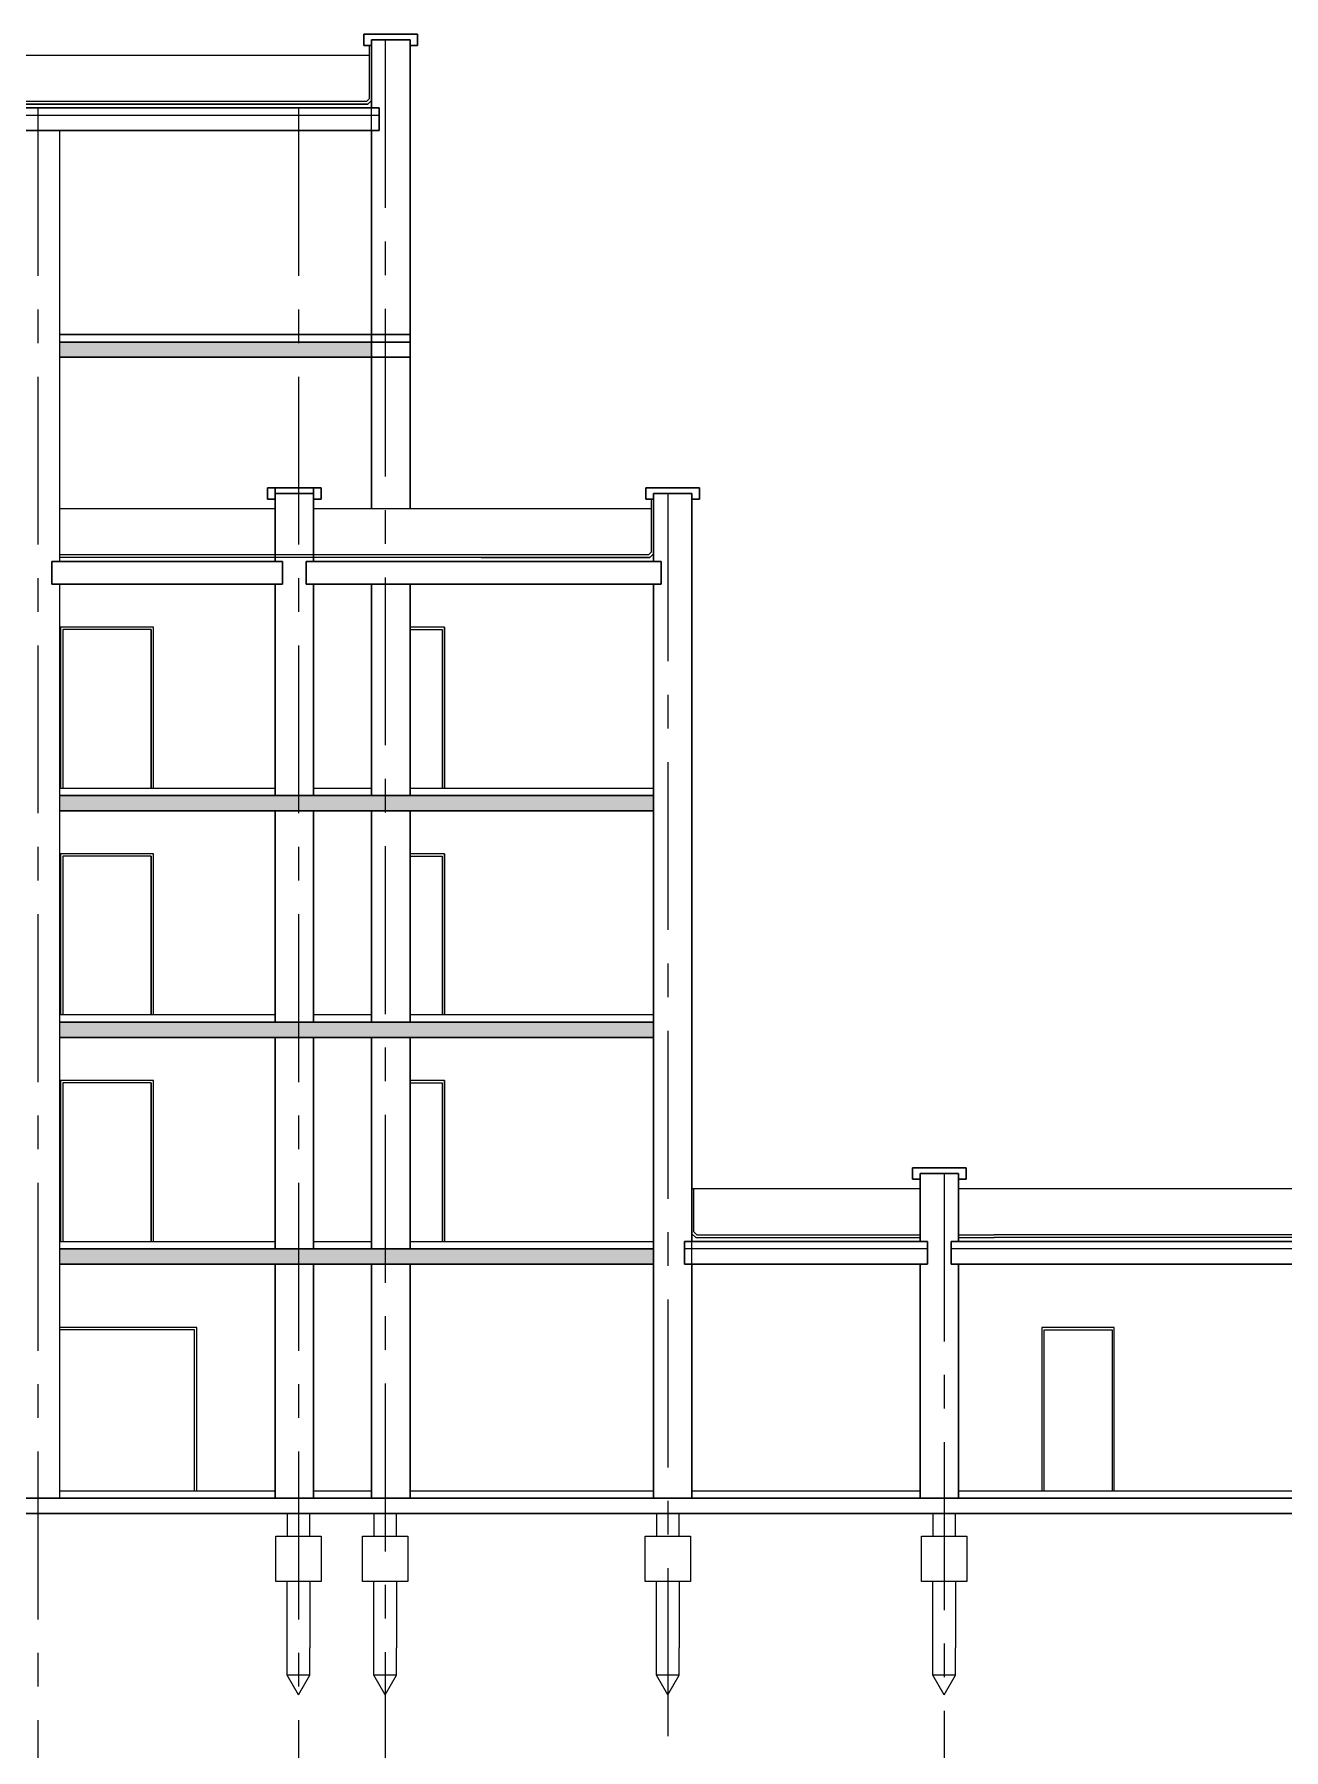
# Model space of a CAD drawing. Header units: millimetres. Extents: x -689206 to 4969298, y -1019800 to 703299.
# Drawn here: x 93846 to 110387, y -466738 to -444036 of the extents above; entities that cross this region are included whole.
import ezdxf

# ---------------------------------------------------------------- set-up
doc = ezdxf.new("R2010")
doc.units = ezdxf.units.MM
doc.linetypes.add('осеваяX2', pattern=[101.6, 63.5, -12.7, 12.7, -12.7])
doc.layers.add('РАЗМЕРЫ', color=7, linetype='Continuous', lineweight=9)
doc.layers.add('разрез1-1', color=7, linetype='Continuous')
pattern_1 = [(45, (12579.145, 92139.06), (33.6759605, 123.478522), [158.75, -31.75, 0, -31.75])]

msp = doc.modelspace()

# ---------------------------------------------------------------- hatches: boundary and pattern name
at = {"layer": 'РАЗМЕРЫ', "lineweight": 15, "ltscale": 35}
h = msp.add_hatch(dxfattribs=at)
h.set_pattern_fill('ANSI36', color=256, scale=20)
h.set_pattern_definition(pattern_1)
h.paths.add_polyline_path([(75383.3, -451110.9), (67854, -451110.9), (67854, -451310.9), (75383.3, -451310.9)])
h.paths.add_polyline_path([(88018.9, -448113.7), (67854, -448110.9), (67854, -448310.9), (88018.9, -448310.9)])
h.paths.add_polyline_path([(98310.7, -448110.9), (94178.9, -448110.9), (94178.9, -448310.9), (98310.7, -448310.9)])
at = {"layer": 'РАЗМЕРЫ', "lineweight": 25, "ltscale": 35}
h = msp.add_hatch(dxfattribs=at)
h.set_pattern_fill('ANSI36', color=256, scale=20)
h.set_pattern_definition(pattern_1)
h.paths.add_polyline_path([(102043.4, -454110.9), (97543.4, -454110.9), (97033.4, -454110.9), (94178.9, -454110.9), (94178.9, -454310.9), (97033.4, -454310.9), (97543.4, -454310.9), (102043.4, -454310.9)])
h.paths.add_polyline_path([(102043.4, -457110.9), (97543.4, -457110.9), (97033.4, -457110.9), (94178.9, -457110.9), (94178.9, -457310.9), (97033.4, -457310.9), (97543.4, -457310.9), (102043.4, -457310.9)])
h.paths.add_polyline_path([(102043.4, -460110.9), (96974.3, -460110.9), (94178.9, -460110.9), (94178.9, -460310.9), (97543.4, -460310.9), (102043.4, -460310.9)])

# ---------------------------------------------------------------- linework, layer by layer
at = {"layer": 'РАЗМЕРЫ', "linetype": 'ByBlock', "lineweight": 30, "ltscale": 35}
for p, q in [((98210.7, -444110.9), (98210.7, -444035.9)), ((98210.7, -444035.9), (98820.7, -444035.9)), ((98820.7, -444035.9), (98920.7, -444035.9)), ((98920.7, -444035.9), (98920.7, -444185.9)), ((98210.7, -444185.9), (98210.7, -444110.9)), ((98310.7, -444185.9), (98210.7, -444185.9)), ((98920.7, -444185.9), (98820.7, -444185.9)), ((96933.4, -450110.9), (96933.4, -450035.9)), ((96933.4, -450035.9), (97543.4, -450035.9)), ((96933.4, -450185.9), (96933.4, -450110.9)), ((97543.4, -450035.9), (97643.4, -450035.9)), ((97643.4, -450035.9), (97643.4, -450185.9)), ((101943.4, -450110.9), (101943.4, -450035.9)), ((101943.4, -450035.9), (102553.4, -450035.9)), ((101943.4, -450185.9), (101943.4, -450110.9)), ((102553.4, -450035.9), (102653.4, -450035.9)), ((102653.4, -450035.9), (102653.4, -450185.9)), ((97033.4, -450185.9), (96933.4, -450185.9)), ((97643.4, -450185.9), (97543.4, -450185.9)), ((102043.4, -450185.9), (101943.4, -450185.9)), ((102653.4, -450185.9), (102553.4, -450185.9)), ((105472.7, -459110.9), (105472.7, -459035.9)), ((105472.7, -459035.9), (106082.7, -459035.9)), ((105472.7, -459185.9), (105472.7, -459110.9)), ((105572.7, -459185.9), (105472.7, -459185.9)), ((106082.7, -459035.9), (106182.7, -459035.9)), ((106182.7, -459185.9), (106082.7, -459185.9)), ((106182.7, -459035.9), (106182.7, -459185.9))]:
    msp.add_line(p, q, dxfattribs=at)
at = {"layer": 'РАЗМЕРЫ', "lineweight": 30, "ltscale": 35}
for p, q in [((98310.7, -444110.9), (98820.7, -444110.9)), ((98310.7, -444185.9), (98310.7, -444110.9)), ((98310.7, -444110.9), (98310.7, -445010.9)), ((98820.7, -444110.9), (98820.7, -450310.9)), ((98310.7, -445010.9), (98310.7, -444910.9)), ((75893.3, -445010.9), (98310.7, -445010.9)), ((98410.7, -445010.9), (98310.7, -445010.9)), ((98410.7, -445310.9), (98410.7, -445010.9)), ((67854, -445310.9), (98310.7, -445310.9)), ((98310.7, -445310.9), (98310.7, -450310.9)), ((98310.7, -445310.9), (98410.7, -445310.9)), ((94178.9, -448010.9), (98820.7, -448010.9)), ((98820.7, -448110.9), (94178.9, -448110.9)), ((94178.9, -448310.9), (98820.7, -448310.9)), ((97033.4, -450035.9), (97033.4, -451010.9)), ((97543.4, -450110.9), (97033.4, -450110.9)), ((97543.4, -450035.9), (97543.4, -451010.9)), ((97543.4, -451010.9), (97543.4, -450110.9)), ((102043.4, -451010.9), (102043.4, -450110.9)), ((102043.4, -450110.9), (102553.4, -450110.9)), ((102553.4, -450110.9), (102553.4, -451010.9)), ((94078.9, -451310.9), (94078.9, -451010.9)), ((94078.9, -451010.9), (94178.9, -451010.9)), ((97133.4, -451010.9), (94178.9, -451010.9)), ((97133.4, -451310.9), (97133.4, -451010.9)), ((97443.4, -451310.9), (97443.4, -451010.9)), ((97443.4, -451010.9), (97543.4, -451010.9)), ((102143.4, -451010.9), (97543.4, -451010.9)), ((102143.4, -451310.9), (102143.4, -451010.9)), ((102553.4, -451010.9), (102553.4, -460010.9)), ((94178.9, -451310.9), (94078.9, -451310.9)), ((97133.4, -451310.9), (94178.9, -451310.9)), ((97033.4, -451310.9), (97033.4, -454110.9)), ((97033.4, -451310.9), (97133.4, -451310.9)), ((97543.4, -451310.9), (97443.4, -451310.9)), ((97543.4, -451310.9), (97543.4, -454110.9)), ((102143.4, -451310.9), (97543.4, -451310.9)), ((98310.7, -451310.9), (98310.7, -454110.9)), ((98820.7, -451310.9), (98820.7, -454110.9)), ((102043.4, -451310.9), (102043.4, -454110.9)), ((102043.4, -451310.9), (102143.4, -451310.9)), ((97033.4, -454110.9), (94178.9, -454110.9)), ((97543.4, -454110.9), (97033.4, -454110.9)), ((102043.4, -454110.9), (97543.4, -454110.9)), ((102043.4, -454110.9), (102043.4, -454310.9)), ((94178.9, -454310.9), (97033.4, -454310.9)), ((97033.4, -454310.9), (97033.4, -457110.9)), ((97543.4, -454310.9), (97033.4, -454310.9)), ((97543.4, -454310.9), (97543.4, -457110.9)), ((97543.4, -454310.9), (102043.4, -454310.9)), ((98310.7, -454310.9), (98310.7, -457110.9)), ((98820.7, -454310.9), (98820.7, -457110.9)), ((102043.4, -454310.9), (102043.4, -457110.9)), ((94178.9, -457110.9), (97033.4, -457110.9)), ((97543.4, -457110.9), (97033.4, -457110.9)), ((97543.4, -457110.9), (102043.4, -457110.9)), ((102043.4, -457310.9), (102043.4, -457110.9)), ((97033.4, -457310.9), (94178.9, -457310.9)), ((97033.4, -457310.9), (97033.4, -460110.9)), ((97543.4, -457310.9), (97033.4, -457310.9)), ((97543.4, -457310.9), (97543.4, -460110.9)), ((102043.4, -457310.9), (97543.4, -457310.9)), ((98310.7, -457310.9), (98310.7, -460110.9)), ((98820.7, -457310.9), (98820.7, -460110.9)), ((102043.4, -457310.9), (102043.4, -460110.9)), ((106082.7, -459110.9), (105572.8, -459110.9)), ((105572.8, -459110.9), (105572.8, -460010.9)), ((106082.7, -460010.9), (106082.7, -459110.9)), ((97033.4, -460110.9), (94178.9, -460110.9)), ((102043.4, -460110.9), (96974.3, -460110.9)), ((102043.4, -460310.9), (102043.4, -460110.9)), ((102453.4, -460310.9), (102453.4, -460010.9)), ((102453.4, -460010.9), (102553.4, -460010.9)), ((102553.4, -460010.9), (105672.8, -460010.9)), ((105672.8, -460310.9), (105672.8, -460010.9)), ((105982.7, -460010.9), (114845.6, -460010.9)), ((105982.7, -460310.9), (105982.7, -460010.9)), ((94178.9, -460310.9), (97543.4, -460310.9)), ((97033.4, -460310.9), (97033.4, -463310.9)), ((97543.4, -460310.9), (97543.4, -463310.9)), ((97543.4, -460310.9), (102043.4, -460310.9)), ((98310.7, -460310.9), (98310.7, -463310.9)), ((98820.7, -460310.9), (98820.7, -463310.9)), ((102043.4, -460310.9), (102043.4, -463310.9)), ((102553.4, -460310.9), (102453.4, -460310.9)), ((102553.4, -460310.9), (102553.4, -463310.9)), ((102553.4, -460310.9), (105672.8, -460310.9)), ((105572.8, -460310.9), (105572.8, -463310.9)), ((105572.8, -460310.9), (105672.8, -460310.9)), ((105982.7, -460310.9), (114845.6, -460310.9)), ((106082.7, -460310.9), (105982.7, -460310.9)), ((106082.7, -460310.9), (106082.7, -463310.9)), ((97033.4, -463310.9), (97033.4, -463410.9)), ((97543.4, -463310.9), (97543.4, -463410.9)), ((98310.7, -463310.9), (98310.7, -463410.9)), ((98820.7, -463310.9), (98820.7, -463410.9)), ((102043.4, -463310.9), (102043.4, -463410.9)), ((102553.4, -463310.9), (102553.4, -463410.9)), ((105572.8, -463310.9), (105572.8, -463410.9)), ((106082.7, -463310.9), (106082.7, -463410.9)), ((67854, -463410.9), (119584.5, -463410.9)), ((115355.6, -463610.9), (67344, -463610.9))]:
    msp.add_line(p, q, dxfattribs=at)
at = {"layer": 'РАЗМЕРЫ', "linetype": 'осеваяX2', "lineweight": 5, "ltscale": 35}
for p, q in [((98493.1, -444110.9), (98493.1, -472559.7)), ((93893.3, -445010.9), (93893.3, -472559.7)), ((97343.4, -445010.9), (97343.4, -472559.7)), ((102233.4, -450110.9), (102233.4, -472559.7)), ((105893.3, -459110.9), (105893.3, -472559.7))]:
    msp.add_line(p, q, dxfattribs=at)
at = {"layer": 'РАЗМЕРЫ', "lineweight": 15, "ltscale": 35}
for p, q in [((98410.7, -445110.9), (72364, -445110.9)), ((98310.7, -445310.9), (98310.7, -445010.9)), ((94178.9, -454010.9), (97033.4, -454010.9)), ((97543.4, -454010.9), (98310.7, -454010.9)), ((98820.7, -454010.9), (102043.4, -454010.9)), ((97033.4, -457010.9), (94178.9, -457010.9)), ((98310.7, -457010.9), (97543.4, -457010.9)), ((102043.4, -457010.9), (98820.7, -457010.9)), ((94178.9, -460010.9), (97033.4, -460010.9)), ((97543.4, -460010.9), (98310.7, -460010.9)), ((98820.7, -460010.9), (102043.4, -460010.9)), ((105672.8, -460110.9), (102453.4, -460110.9)), ((102553.4, -460310.9), (102553.4, -460010.9)), ((114945.6, -460110.9), (105982.7, -460110.9)), ((95998.4, -461150.9), (94178.9, -461150.9)), ((95968.4, -461180.9), (94178.9, -461180.9)), ((95968.4, -463310.9), (95968.4, -461180.9)), ((95998.4, -461180.9), (95998.4, -461150.9)), ((95998.4, -463310.9), (95998.4, -461180.9)), ((107214.6, -461150.9), (107184.6, -461150.9)), ((107184.6, -461150.9), (107184.6, -463310.9)), ((108144.6, -461150.9), (107214.6, -461150.9)), ((107214.6, -463310.9), (107214.6, -461180.9)), ((107214.6, -461180.9), (108114.6, -461180.9)), ((108114.6, -461180.9), (108114.6, -463310.9)), ((108144.6, -461180.9), (108144.6, -461150.9)), ((108144.6, -463310.9), (108144.6, -461180.9)), ((94178.9, -463310.9), (97033.4, -463310.9)), ((95968.4, -463310.9), (95998.4, -463310.9)), ((97543.4, -463310.9), (98310.7, -463310.9)), ((98820.7, -463310.9), (102043.4, -463310.9)), ((102553.4, -463310.9), (105572.8, -463310.9)), ((106082.7, -463310.9), (112123.2, -463310.9)), ((108114.6, -463310.9), (108144.6, -463310.9))]:
    msp.add_line(p, q, dxfattribs=at)
at = {"layer": 'РАЗМЕРЫ', "lineweight": 20, "ltscale": 35}
for p, q in [((94178.9, -445310.9), (94178.9, -451010.9)), ((94178.9, -451310.9), (94178.9, -463310.9)), ((94178.9, -463310.9), (94178.9, -463410.9))]:
    msp.add_line(p, q, dxfattribs=at)
at = {"layer": 'РАЗМЕРЫ', "lineweight": 18, "ltscale": 35}
for p, q in [((95393.8, -451880.9), (94193.8, -451880.9)), ((94193.8, -451880.9), (94193.8, -454010.9)), ((95393.8, -451910.9), (94223.8, -451910.9)), ((94223.8, -451910.9), (94223.8, -454010.9)), ((95423.8, -451880.9), (95393.8, -451880.9)), ((95393.8, -451910.9), (95393.8, -454010.9)), ((95393.8, -454010.9), (95393.8, -451910.9)), ((95423.8, -454010.9), (95423.8, -451880.9)), ((99275.4, -451880.9), (98820.7, -451880.9)), ((98820.7, -451910.9), (99245.4, -451910.9)), ((99245.4, -451910.9), (99245.4, -454010.9)), ((99275.4, -451880.9), (99275.4, -454010.9)), ((99275.4, -451880.9), (99275.4, -454010.9)), ((99275.4, -454010.9), (99275.4, -451880.9)), ((95393.8, -454880.9), (94193.8, -454880.9)), ((94193.8, -454880.9), (94193.8, -457010.9)), ((95393.8, -454910.9), (94223.8, -454910.9)), ((94223.8, -454910.9), (94223.8, -457010.9)), ((95423.8, -454880.9), (95393.8, -454880.9)), ((95393.8, -454910.9), (95393.8, -457010.9)), ((95393.8, -457010.9), (95393.8, -454910.9)), ((95423.8, -457010.9), (95423.8, -454880.9)), ((99275.4, -454880.9), (98820.7, -454880.9)), ((98820.7, -454910.9), (99245.4, -454910.9)), ((99245.4, -454910.9), (99245.4, -457010.9)), ((99275.4, -454880.9), (99275.4, -457010.9)), ((99275.4, -454880.9), (99275.4, -457010.9)), ((99275.4, -457010.9), (99275.4, -454880.9)), ((95393.8, -457880.9), (94193.8, -457880.9)), ((94193.8, -457880.9), (94193.8, -460010.9)), ((95423.8, -457880.9), (95393.8, -457880.9)), ((95423.8, -460010.9), (95423.8, -457880.9)), ((99275.4, -457880.9), (98820.7, -457880.9)), ((99275.4, -457880.9), (99275.4, -460010.9)), ((99275.4, -457880.9), (99275.4, -460010.9)), ((99275.4, -460010.9), (99275.4, -457880.9)), ((95393.8, -457910.9), (94223.8, -457910.9)), ((94223.8, -457910.9), (94223.8, -460010.9)), ((95393.8, -457910.9), (95393.8, -460010.9)), ((95393.8, -460010.9), (95393.8, -457910.9)), ((98820.7, -457910.9), (99245.4, -457910.9)), ((99245.4, -457910.9), (99245.4, -460010.9)), ((97193.4, -463610.9), (97193.4, -463910.9)), ((97493.4, -463910.9), (97493.4, -463610.9)), ((98343.1, -463610.9), (98343.1, -463910.9)), ((98643.1, -463910.9), (98643.1, -463610.9)), ((102083.4, -463610.9), (102083.4, -463910.9)), ((102383.4, -463910.9), (102383.4, -463610.9)), ((105743.3, -463610.9), (105743.3, -463910.9)), ((106043.3, -463910.9), (106043.3, -463610.9)), ((97043.4, -464510.9), (97043.4, -463910.9)), ((97043.4, -463910.9), (97193.4, -463910.9)), ((97193.4, -463910.9), (97343.4, -463910.9)), ((97343.4, -463910.9), (97643.4, -463910.9)), ((97643.4, -463910.9), (97643.4, -464510.9)), ((98193.1, -464510.9), (98193.1, -463910.9)), ((98193.1, -463910.9), (98343.1, -463910.9)), ((98343.1, -463910.9), (98493.1, -463910.9)), ((98493.1, -463910.9), (98793.1, -463910.9)), ((98793.1, -463910.9), (98793.1, -464510.9)), ((101933.4, -464510.9), (101933.4, -463910.9)), ((101933.4, -463910.9), (102083.4, -463910.9)), ((102083.4, -463910.9), (102233.4, -463910.9)), ((102233.4, -463910.9), (102533.4, -463910.9)), ((102533.4, -463910.9), (102533.4, -464510.9)), ((105593.3, -464510.9), (105593.3, -463910.9)), ((105593.3, -463910.9), (105743.3, -463910.9)), ((105743.3, -463910.9), (105893.3, -463910.9)), ((105893.3, -463910.9), (106193.3, -463910.9)), ((106193.3, -463910.9), (106193.3, -464510.9)), ((97643.4, -464510.9), (97043.4, -464510.9)), ((97193.4, -465377.7), (97193.4, -464510.9)), ((97493.4, -464510.9), (97493.4, -465389.8)), ((98793.1, -464510.9), (98193.1, -464510.9)), ((98343.1, -465377.7), (98343.1, -464510.9)), ((98643.1, -464510.9), (98643.1, -465389.8)), ((102533.4, -464510.9), (101933.4, -464510.9)), ((102083.4, -465377.7), (102083.4, -464510.9)), ((102383.4, -464510.9), (102383.4, -465389.8)), ((106193.3, -464510.9), (105593.3, -464510.9)), ((105743.3, -465377.7), (105743.3, -464510.9)), ((106043.3, -464510.9), (106043.3, -465389.8)), ((97193.4, -465751.1), (97193.4, -465377.7)), ((98343.1, -465751.1), (98343.1, -465377.7)), ((102083.4, -465751.1), (102083.4, -465377.7)), ((105743.3, -465751.1), (105743.3, -465377.7)), ((97493.4, -465751.1), (97493.4, -465389.8)), ((98643.1, -465751.1), (98643.1, -465389.8)), ((102383.4, -465751.1), (102383.4, -465389.8)), ((106043.3, -465751.1), (106043.3, -465389.8)), ((97343.4, -466010.9), (97193.4, -465751.1)), ((97493.4, -465751.1), (97193.4, -465751.1)), ((97343.4, -466010.9), (97493.4, -465751.1)), ((98493.1, -466010.9), (98343.1, -465751.1)), ((98643.1, -465751.1), (98343.1, -465751.1)), ((98493.1, -466010.9), (98643.1, -465751.1)), ((102233.4, -466010.9), (102083.4, -465751.1)), ((102383.4, -465751.1), (102083.4, -465751.1)), ((102233.4, -466010.9), (102383.4, -465751.1)), ((105893.3, -466010.9), (105743.3, -465751.1)), ((106043.3, -465751.1), (105743.3, -465751.1)), ((105893.3, -466010.9), (106043.3, -465751.1))]:
    msp.add_line(p, q, dxfattribs=at)
at = {"layer": 'разрез1-1', "lineweight": 15}
for p, q in [((98286, -444886.2), (98286, -444185.9)), ((85563.4, -444310.9), (98286, -444310.9)), ((92747.6, -444960.9), (98260.7, -444960.9)), ((94178.9, -450310.9), (97033.4, -450310.9)), ((97543.4, -450310.9), (98820.7, -450310.9)), ((98820.7, -450310.9), (102018.7, -450310.9)), ((102018.7, -450886.2), (102018.7, -450185.9)), ((99763.6, -450960.9), (101993.4, -450960.9)), ((102553.4, -459310.9), (105572.8, -459310.9)), ((102578.2, -459886.2), (102578.2, -459310.9)), ((106082.7, -459310.9), (106553.4, -459310.9)), ((106553.4, -459310.9), (114845.6, -459310.9))]:
    msp.add_line(p, q, dxfattribs=at)
for points in [[(98286, -444886.2), (98246.2, -444925.9), (92747.6, -444925.9)], [(98310.7, -444910.9), (98260.7, -444960.9), (92747.6, -444960.9)], [(102018.7, -450886.2), (101978.9, -450925.9), (94178.9, -450925.9)], [(102043.4, -450910.9), (101993.4, -450960.9), (94178.9, -450960.9)], [(102553.4, -459910.9), (102603.4, -459960.9), (105572.8, -459960.9)], [(102578.2, -459886.2), (102617.9, -459925.9), (105572.8, -459925.9)], [(106082.7, -459925.9), (106553.4, -459925.9)], [(114845.6, -459925.9), (106553.4, -459925.9)], [(106082.7, -459960.9), (106553.4, -459960.9)], [(114845.6, -459960.9), (106553.4, -459960.9)]]:
    msp.add_lwpolyline(points, dxfattribs=at)

doc.saveas('drawing.dxf')
